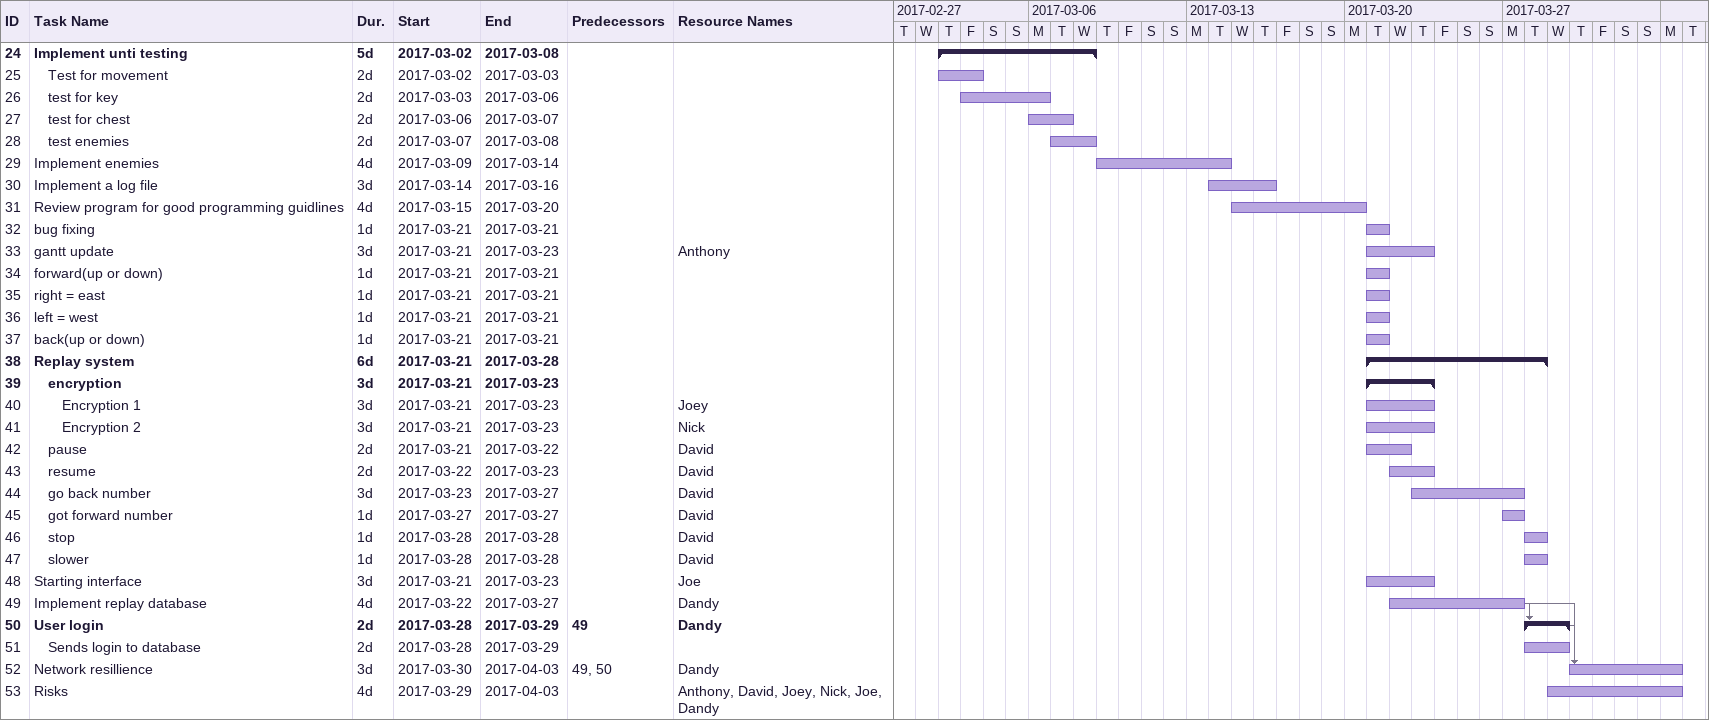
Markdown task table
| ID | Level | Task | Duration | Start | Finish | Predecessors | Resources |
|---|---|---|---|---|---|---|---|
| 24 | 1 | **Implement unti testing** | 5d | 2017-03-02 | 2017-03-08 |  |  |
| 25 | 2 | Test for movement | 2d | 2017-03-02 | 2017-03-03 |  |  |
| 26 | 2 | test for key | 2d | 2017-03-03 | 2017-03-06 |  |  |
| 27 | 2 | test for chest | 2d | 2017-03-06 | 2017-03-07 |  |  |
| 28 | 2 | test enemies | 2d | 2017-03-07 | 2017-03-08 |  |  |
| 29 | 1 | Implement enemies | 4d | 2017-03-09 | 2017-03-14 |  |  |
| 30 | 1 | Implement a log file | 3d | 2017-03-14 | 2017-03-16 |  |  |
| 31 | 1 | Review program for good programming guidlines | 4d | 2017-03-15 | 2017-03-20 |  |  |
| 32 | 1 | bug fixing | 1d | 2017-03-21 | 2017-03-21 |  |  |
| 33 | 1 | gantt update | 3d | 2017-03-21 | 2017-03-23 |  | Anthony |
| 34 | 1 | forward(up or down) | 1d | 2017-03-21 | 2017-03-21 |  |  |
| 35 | 1 | right = east | 1d | 2017-03-21 | 2017-03-21 |  |  |
| 36 | 1 | left = west | 1d | 2017-03-21 | 2017-03-21 |  |  |
| 37 | 1 | back(up or down) | 1d | 2017-03-21 | 2017-03-21 |  |  |
| 38 | 1 | **Replay system** | 6d | 2017-03-21 | 2017-03-28 |  |  |
| 39 | 2 | **encryption** | 3d | 2017-03-21 | 2017-03-23 |  |  |
| 40 | 3 | Encryption 1 | 3d | 2017-03-21 | 2017-03-23 |  | Joey |
| 41 | 3 | Encryption 2 | 3d | 2017-03-21 | 2017-03-23 |  | Nick |
| 42 | 2 | pause | 2d | 2017-03-21 | 2017-03-22 |  | David |
| 43 | 2 | resume | 2d | 2017-03-22 | 2017-03-23 |  | David |
| 44 | 2 | go back number | 3d | 2017-03-23 | 2017-03-27 |  | David |
| 45 | 2 | got forward number | 1d | 2017-03-27 | 2017-03-27 |  | David |
| 46 | 2 | stop | 1d | 2017-03-28 | 2017-03-28 |  | David |
| 47 | 2 | slower | 1d | 2017-03-28 | 2017-03-28 |  | David |
| 48 | 1 | Starting interface | 3d | 2017-03-21 | 2017-03-23 |  | Joe |
| 49 | 1 | Implement replay database | 4d | 2017-03-22 | 2017-03-27 |  | Dandy |
| 50 | 1 | **User login** | 2d | 2017-03-28 | 2017-03-29 | 49 | Dandy |
| 51 | 2 | Sends login to database | 2d | 2017-03-28 | 2017-03-29 |  |  |
| 52 | 1 | Network resillience | 3d | 2017-03-30 | 2017-04-03 | 49, 50 | Dandy |
| 53 | 1 | Risks | 4d | 2017-03-29 | 2017-04-03 |  | Anthony, David, Joey, Nick, Joe, Dandy |
